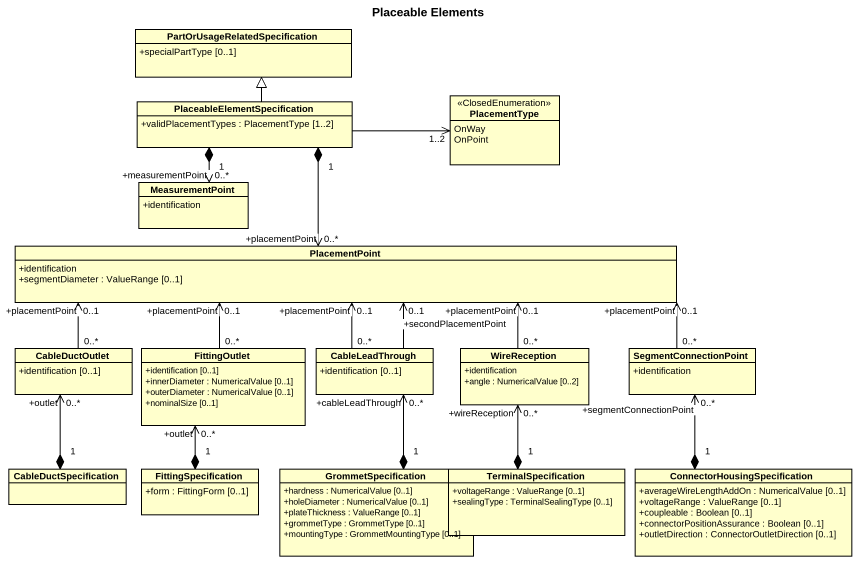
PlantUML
@startuml
title Placeable Elements
hide circle
hide empty members
skinparam classAttributeIconSize 0
class "PartOrUsageRelatedSpecification" as PartOrUsageRelatedSpecificat {
  +specialPartType [0..1]
}
class "PlaceableElementSpecification" as PlaceableElementSpecificatio {
  +validPlacementTypes : PlacementType [1..2]
}
enum PlacementType <<ClosedEnumeration>> {
  OnWay
  OnPoint
}
class MeasurementPoint {
  +identification
}
class PlacementPoint {
  +identification
  +segmentDiameter : ValueRange [0..1]
}
class CableDuctOutlet {
  +identification [0..1]
}
class FittingOutlet {
  +identification [0..1]
  +innerDiameter : NumericalValue [0..1]
  +outerDiameter : NumericalValue [0..1]
  +nominalSize [0..1]
}
class CableLeadThrough {
  +identification [0..1]
}
class WireReception {
  +identification
  +angle : NumericalValue [0..2]
}
class SegmentConnectionPoint {
  +identification
}
class CableDuctSpecification
class FittingSpecification {
  +form : FittingForm [0..1]
}
class GrommetSpecification {
  +hardness : NumericalValue [0..1]
  +holeDiameter : NumericalValue [0..1]
  +plateThickness : ValueRange [0..1]
  +grommetType : GrommetType [0..1]
  +mountingType : GrommetMountingType [0..1]
}
class TerminalSpecification {
  +voltageRange : ValueRange [0..1]
  +sealingType : TerminalSealingType [0..1]
}
class "ConnectorHousingSpecification" as ConnectorHousingSpecificatio {
  +averageWireLengthAddOn : NumericalValue [0..1]
  +voltageRange : ValueRange [0..1]
  +coupleable : Boolean [0..1]
  +connectorPositionAssurance : Boolean [0..1]
  +outletDirection : ConnectorOutletDirection [0..1]
}
PlaceableElementSpecificatio -up-|> PartOrUsageRelatedSpecificat
PlaceableElementSpecificatio -right-> "1..2" PlacementType
PlaceableElementSpecificatio "1" *--> "+measurementPoint\n0..*" MeasurementPoint
PlaceableElementSpecificatio "1" *--> "+placementPoint\n0..*" PlacementPoint
CableDuctOutlet "0..*" -right-> "+placementPoint\n0..1" PlacementPoint
FittingOutlet "0..*" -up-> "+placementPoint\n0..1" PlacementPoint
CableLeadThrough "0..*" -up-> "+placementPoint\n0..1" PlacementPoint
CableLeadThrough -up-> "+secondPlacementPoint\n0..1" PlacementPoint
WireReception "0..*" -left-> "+placementPoint\n0..1" PlacementPoint
SegmentConnectionPoint "0..*" -left-> "+placementPoint\n0..1" PlacementPoint
SegmentConnectionPoint "+segmentConnectionPoint\n0..*" <--* "1" ConnectorHousingSpecificatio
CableDuctSpecification "1" *-up-> "+outlet\n0..*" CableDuctOutlet
FittingSpecification "1" *-up-> "+outlet\n0..*" FittingOutlet
GrommetSpecification "1" *-up-> "+cableLeadThrough\n0..*" CableLeadThrough
TerminalSpecification "1" *-up-> "+wireReception\n0..*" WireReception
@enduml
